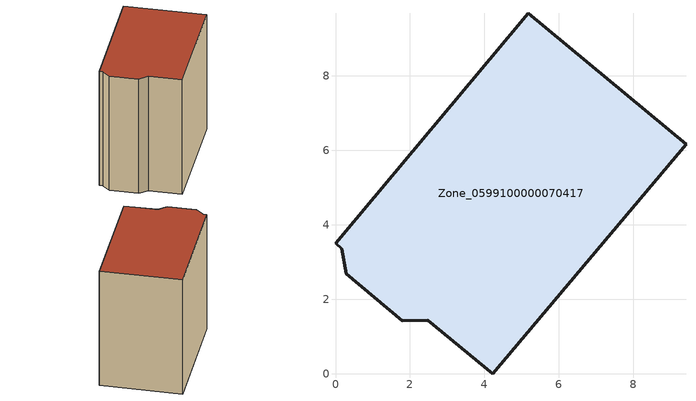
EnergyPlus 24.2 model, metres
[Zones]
Zone_0599100000070417
 floor ground (C_G): 1.79,1.43 0.29,2.68 0.17,3.36 0,3.5 5.18,9.68 9.41,6.16 4.22,0 2.48,1.44 z0
 wall outside (C_F): 0.29,2.68 1.79,1.43 2.48,1.44 4.22,0 9.41,6.16 5.18,9.68 0,3.5 0.17,3.36 0.29,2.68 z0:8.79
 roof outside (C_R): 5.18,9.68 0,3.5 0.17,3.36 0.29,2.68 1.79,1.43 2.48,1.44 4.22,0 9.41,6.16 z8.79
[BUILDING]
Pand.0599100000070417: North Axis=0; Terrain=City; Loads Convergence Tolerance Value=0.04; Temperature Convergence Tolerance Value=0.4; Solar Distribution=FullExterior; Maximum Number of Warmup Days=25; Minimum Number of Warmup Days=1
[Site:Location]
Rotterdam.The.Hague.AP_ZH_NLD Design_Conditions: Latitude=51.96; Longitude=4.45; Time Zone=1; Elevation=-4.5
[SITE:GROUNDTEMPERATURE:BUILDINGSURFACE]
18, 18, 18, 18, 18, 18, 18, 18, 18, 18, 18, 18
[MATERIAL] Thermal Absorptance=0.9; Solar Absorptance=0.7; Visible Absorptance=0.7
Name | Roughness | Thickness | Conductivity | Density | Specific Heat
G.TI.1946 | MediumSmooth | 0.15 | 1 | 540 | 1210
F.TI.1946 | Rough | 0.3 | 0.857143 | 1920 | 840
R.TI.1946 | MediumRough | 0.2 | 0.1 | 1500 | 1000
[CONSTRUCTION]
C_G: G.TI.1946
C_F: F.TI.1946
C_R: R.TI.1946
[ZONE]
Zone_0599100000070417: Type=1; Multiplier=1; Ceiling Height=Autocalculate; Volume=Autocalculate; Floor Area=autocalculate; Part of Total Floor Area=Yes
[ZONEINFILTRATION:DESIGNFLOWRATE]
Infil_Zone_0599100000070417: Zone or ZoneList or Space or SpaceList=Zone_0599100000070417; Schedule=AlwaysOn; Design Flow Rate Calculation Method=Flow/Area; Flow Rate per Floor Area=0.003; Constant Term Coefficient=1; Temperature Term Coefficient=0; Velocity Term Coefficient=0; Velocity Squared Term Coefficient=0
[HVACTEMPLATE:ZONE:IDEALLOADSAIRSYSTEM]
Zone_0599100000070417: Maximum Heating Supply Air Temperature=50; Minimum Cooling Supply Air Temperature=13; Maximum Heating Supply Air Humidity Ratio=0.0156; Minimum Cooling Supply Air Humidity Ratio=0.0077; Heating Limit=NoLimit; Cooling Limit=NoLimit; Dehumidification Control Type=ConstantSensibleHeatRatio; Cooling Sensible Heat Ratio=0.7; Dehumidification Setpoint=60; Humidification Control Type=None; Humidification Setpoint=30; Outdoor Air Method=None; Outdoor Air Flow Rate per Person=0.00944; Outdoor Air Flow Rate per Zone Floor Area=0; Outdoor Air Flow Rate per Zone=0; Demand Controlled Ventilation Type=None; Outdoor Air Economizer Type=NoEconomizer; Heat Recovery Type=None; Sensible Heat Recovery Effectiveness=0.7; Latent Heat Recovery Effectiveness=0.65
[ZONECONTROL:THERMOSTAT]
ThermostatControl_Zone_0599100000070417: Zone or ZoneList=Zone_0599100000070417; Control Type Schedule=DualSetpointControlType; Control 1=Thermostat_Zone_0599100000070417; Temperature Difference Between Cutout And Setpoint=0
[THERMOSTATSETPOINT:DUALSETPOINT]
Thermostat_Zone_0599100000070417: Heating Setpoint Temperature Schedule=HeatingSetpoint_Zone_0599100000070417; Cooling Setpoint Temperature Schedule=CoolingSetpoint_Zone_0599100000070417
[SCHEDULE:COMPACT]
HeatingSetpoint_Zone_0599100000070417: Through: 12/31, For: AllDays, Until: 24:00, 21
CoolingSetpoint_Zone_0599100000070417: Through: 12/31, For: AllDays, Until: 24:00, 24
DualSetpointControlType: Through: 12/31, For: AllDays, Until: 24:00, 4
AlwaysOn: Through: 12/31, For: AllDays, Until: 24:00, 1
